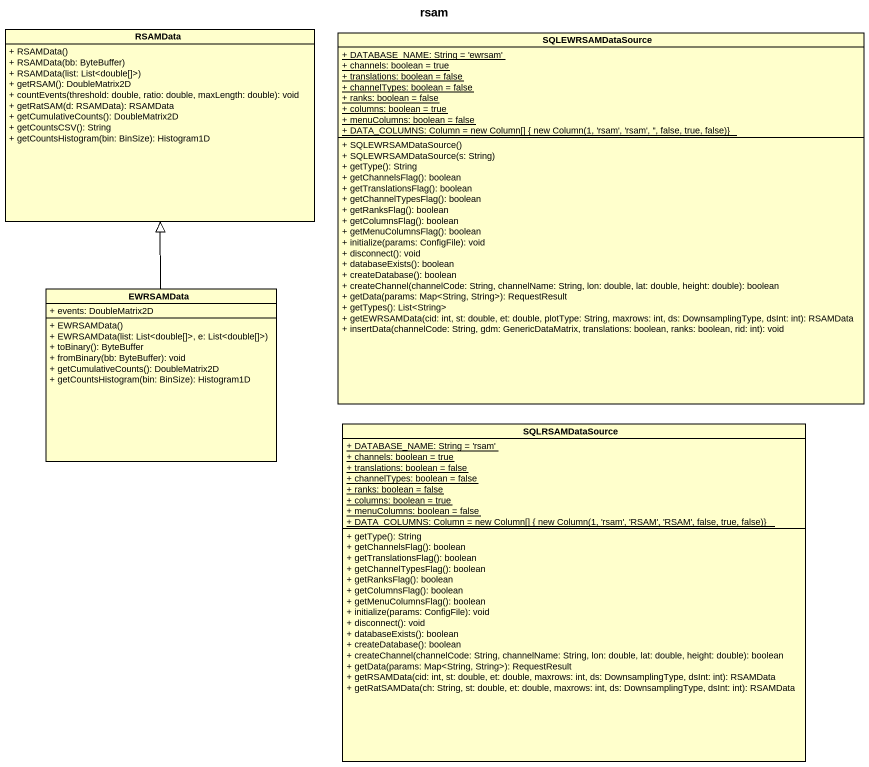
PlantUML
@startuml
title rsam
hide circle
hide empty members
skinparam classAttributeIconSize 0
class RSAMData {
  + RSAMData()
  + RSAMData(bb: ByteBuffer)
  + RSAMData(list: List<double[]>)
  + getRSAM(): DoubleMatrix2D
  + countEvents(threshold: double, ratio: double, maxLength: double): void
  + getRatSAM(d: RSAMData): RSAMData
  + getCumulativeCounts(): DoubleMatrix2D
  + getCountsCSV(): String
  + getCountsHistogram(bin: BinSize): Histogram1D
}
class SQLEWRSAMDataSource {
  {static} + DATABASE_NAME: String = 'ewrsam'
  {static} + channels: boolean = true
  {static} + translations: boolean = false
  {static} + channelTypes: boolean = false
  {static} + ranks: boolean = false
  {static} + columns: boolean = true
  {static} + menuColumns: boolean = false
  {static} {field} + DATA_COLUMNS: Column = new Column[] { new Column(1, 'rsam', 'rsam', '', false, true, false)}
  + SQLEWRSAMDataSource()
  + SQLEWRSAMDataSource(s: String)
  + getType(): String
  + getChannelsFlag(): boolean
  + getTranslationsFlag(): boolean
  + getChannelTypesFlag(): boolean
  + getRanksFlag(): boolean
  + getColumnsFlag(): boolean
  + getMenuColumnsFlag(): boolean
  + initialize(params: ConfigFile): void
  + disconnect(): void
  + databaseExists(): boolean
  + createDatabase(): boolean
  + createChannel(channelCode: String, channelName: String, lon: double, lat: double, height: double): boolean
  + getData(params: Map<String, String>): RequestResult
  + getTypes(): List<String>
  + getEWRSAMData(cid: int, st: double, et: double, plotType: String, maxrows: int, ds: DownsamplingType, dsInt: int): RSAMData
  + insertData(channelCode: String, gdm: GenericDataMatrix, translations: boolean, ranks: boolean, rid: int): void
}
class EWRSAMData {
  + events: DoubleMatrix2D
  + EWRSAMData()
  + EWRSAMData(list: List<double[]>, e: List<double[]>)
  + toBinary(): ByteBuffer
  + fromBinary(bb: ByteBuffer): void
  + getCumulativeCounts(): DoubleMatrix2D
  + getCountsHistogram(bin: BinSize): Histogram1D
}
class SQLRSAMDataSource {
  {static} + DATABASE_NAME: String = 'rsam'
  {static} + channels: boolean = true
  {static} + translations: boolean = false
  {static} + channelTypes: boolean = false
  {static} + ranks: boolean = false
  {static} + columns: boolean = true
  {static} + menuColumns: boolean = false
  {static} {field} + DATA_COLUMNS: Column = new Column[] { new Column(1, 'rsam', 'RSAM', 'RSAM', false, true, false)}
  + getType(): String
  + getChannelsFlag(): boolean
  + getTranslationsFlag(): boolean
  + getChannelTypesFlag(): boolean
  + getRanksFlag(): boolean
  + getColumnsFlag(): boolean
  + getMenuColumnsFlag(): boolean
  + initialize(params: ConfigFile): void
  + disconnect(): void
  + databaseExists(): boolean
  + createDatabase(): boolean
  + createChannel(channelCode: String, channelName: String, lon: double, lat: double, height: double): boolean
  + getData(params: Map<String, String>): RequestResult
  + getRSAMData(cid: int, st: double, et: double, maxrows: int, ds: DownsamplingType, dsInt: int): RSAMData
  + getRatSAMData(ch: String, st: double, et: double, maxrows: int, ds: DownsamplingType, dsInt: int): RSAMData
}
EWRSAMData -up-|> RSAMData
@enduml
